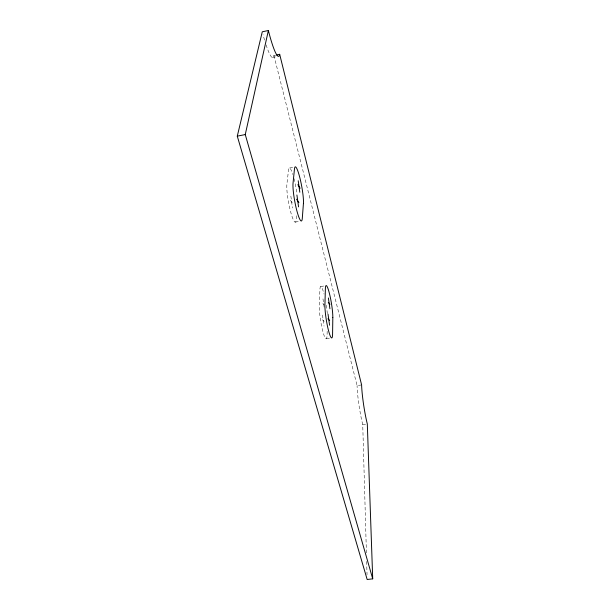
<?xml version="1.0" encoding="UTF-8"?>
<svg xmlns="http://www.w3.org/2000/svg" width="610" height="610" viewBox="0 0 610 610"><rect width="100%" height="100%" fill="white"/><g stroke="black" fill="none" stroke-linecap="round" stroke-linejoin="round"><path stroke-width="0.46" stroke-dasharray="3.05 2.29" d="M327.173 331.337L327.09 335.004A18.468 2.554 80.7 0 1 322.858 331.474A18.468 2.554 80.7 0 1 319.304 305.77L319.907 289.651A17.98 2.425 80.6 0 1 324.04 294.089M296.62 215.749L296.3 219.447A20.458 3.058 79.5 0 1 290.612 211.685A20.458 3.058 79.5 0 1 286.906 184.182L288.507 170.045A19.909 2.882 79.4 0 1 292.823 174.468M266.074 44.919A38.605 5.116 78 0 0 273.913 55.502L275.552 55.152M272.35 57.523L275.69 56.821M289.628 167.986L293.845 167.186M295.24 222.116L299.571 221.331M320.608 286.563L325.122 285.8M326.441 338.634L330.147 338.039M273.913 55.502L357.086 385.604L361.608 384.918M366.412 552.889L362.736 424.598L366.389 424.064M322.316 319.747L324.154 321.371M322.835 303.353L324.619 305.13M290.421 200.309L292.892 203.763M322.98 298.869L324.367 308.736M322.469 315.019L324.017 326.121M290.856 196.115L292.48 207.995M366.656 561.444L367.037 574.75M264.557 40.085A38.605 5.116 78 0 1 263.017 34.633M362.736 424.598A27.32 2.974 81.3 0 1 357.086 385.604M326.304 305.274A17.98 2.425 80.6 0 1 327.372 314.6M294.005 178.616A19.909 2.882 79.4 0 1 296.887 193.233"/><path stroke-width="0.91" d="M372.718 578.837L245.258 134.566L268.377 30.5L262.277 31.804L237.282 136.144L367.167 579.5L372.718 578.837L367.304 423.927A27.343 2.837 81.3 0 1 361.608 384.918L279.67 54.29A38.643 4.88 78.1 0 1 268.377 30.5M276.376 54.984L279.67 54.29M237.282 136.144L245.258 134.566M327.913 318.832L329.674 320.463M328.279 302.446L330.002 304.237M296.536 199.18L298.915 202.657M297.855 184.677L300.15 188.254M328.386 297.962L329.911 308.744M328.02 314.112L329.583 325.214M298.214 180.728L299.807 192.242M296.917 194.986L298.557 206.881M332.824 317.619L332.587 334.112A18.483 2.44 80.7 0 1 328.515 330.559A18.483 2.44 80.7 0 1 324.924 304.84L325.374 288.728A17.995 2.31 80.6 0 1 329.316 293.029A17.995 2.31 80.6 0 1 332.824 317.619M303.422 203.595L302.293 218.357A20.473 2.92 79.5 0 1 296.803 210.549A20.473 2.92 79.5 0 1 293.052 183.03L294.477 168.909A19.932 2.745 79.4 0 1 299.739 177.304A19.932 2.745 79.4 0 1 303.422 203.595"/></g></svg>
